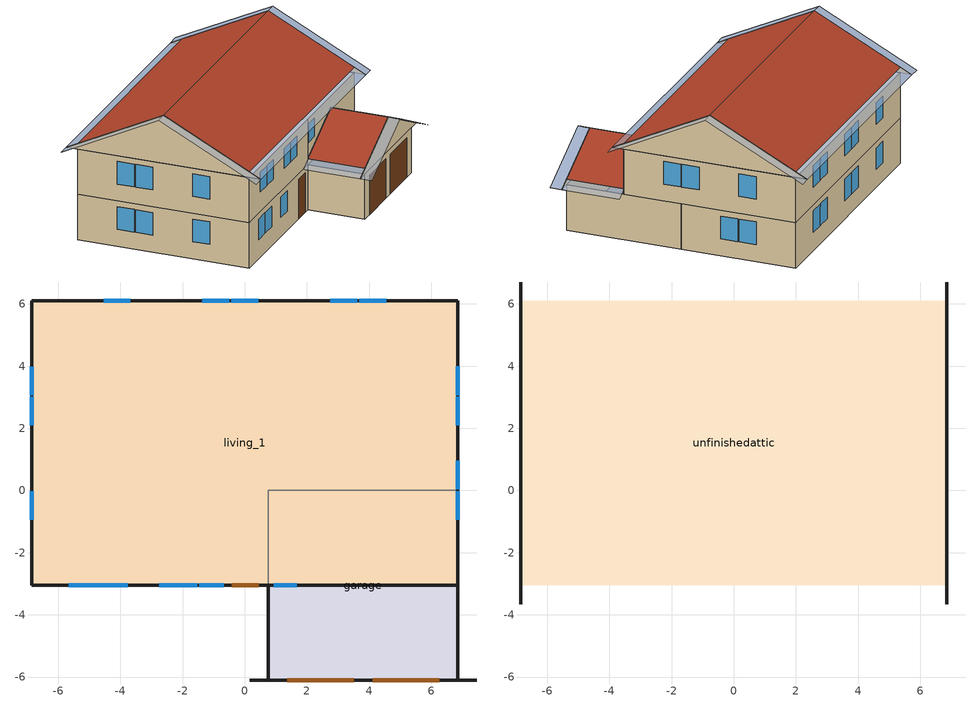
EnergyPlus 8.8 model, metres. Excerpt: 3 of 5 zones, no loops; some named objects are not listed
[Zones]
living_1
 floor foundation (GrndInsFinLivFloor): -6.86,6.1 6.86,6.1 6.86,0 0.76,0 0.76,-3.05 -6.86,-3.05 z0
 floor adiabatic (FinUninsFinFloor): -6.86,6.1 6.86,6.1 6.86,0 0.76,0 0.76,-3.05 -6.86,-3.05 z2.44
 floor to garage (UnfinInsFinFloor): 0.76,0 6.86,0 6.86,-3.05 0.76,-3.05 z2.44
 wall outside (ExtInsFinWall): 6.86,0 6.86,6.1 -6.86,6.1 -6.86,-3.05 0.76,-3.05 z0:2.44; 6.86,-3.05 6.86,6.1 -6.86,6.1 -6.86,-3.05 0.76,-3.05 z2.44:4.88; 6.86,-3.05,2.74 6.86,-3.05,4.88 0.76,-3.05,4.88 0.76,-3.05,2.74 3.81,-3.05,4.27
 wall to garage (UnfinInsFinWall): 0.76,-3.05 0.76,0 6.86,0 z0:2.44; 0.76,-3.05,2.44 6.86,-3.05,2.44 6.86,-3.05,2.74 3.81,-3.05,4.27 0.76,-3.05,2.74
 window (left-Glass): -6.86,3.98 -6.86,3.07 / -6.86,3.01 -6.86,2.09 / -6.86,-0.02 -6.86,-0.93 z0.91:2.13; -6.86,3.98 -6.86,3.07 / -6.86,3.01 -6.86,2.09 / -6.86,-0.02 -6.86,-0.93 z3.35:4.57
 window (front-Glass): -5.66,-3.05 -4.83,-3.05 / -4.77,-3.05 -3.95,-3.05 / -2.74,-3.05 -1.92,-3.05 z1.03:2.13; -5.42,-3.05 -4.62,-3.05 / -4.56,-3.05 -3.77,-3.05 / -2.33,-3.05 -1.53,-3.05 / -1.47,-3.05 -0.68,-3.05 z3.51:4.57; 0.93,-3.05 1.66,-3.05 z3.59:4.57
 window (right-Glass): 6.86,3.08 6.86,3.99 / 6.86,2.1 6.86,3.02 z0.91:2.13; 6.86,0.04 6.86,0.96 / 6.86,-0.93 6.86,-0.02 / 6.86,3.07 6.86,3.98 z3.35:4.57
 window (back-Glass): 3.62,6.1 2.75,6.1 / 4.54,6.1 3.68,6.1 / -0.49,6.1 -1.36,6.1 / 0.43,6.1 -0.43,6.1 / -3.68,6.1 -4.54,6.1 z0.98:2.13; 3.62,6.1 2.75,6.1 / 4.54,6.1 3.68,6.1 / -0.49,6.1 -1.36,6.1 / 0.43,6.1 -0.43,6.1 / -3.68,6.1 -4.54,6.1 z3.42:4.57
 door (livingDoors): -0.41,-3.05 0.46,-3.05 z0:2.13
garage
 floor foundation (GrndUninsUnfinGrgFloor): 0.76,0 6.86,0 6.86,-6.1 0.76,-6.1 z0
 wall outside (ExtUninsUnfinWall): 0.76,-3.05 0.76,-6.1 6.86,-6.1 6.86,0 z0:2.44; 0.15,-6.1,2.44 7.47,-6.1,2.44 3.81,-6.1,4.27
 door (garageDoors): 1.37,-6.1 3.51,-6.1 / 4.11,-6.1 6.25,-6.1 z0:2.13
 roof outside (UnfinUninsExtGrgRoof): 6.86,-6.1,2.74 6.86,-3.05,2.74 3.81,-3.05,4.27 3.81,-6.1,4.27; 0.76,-3.05,2.74 0.76,-6.1,2.74 3.81,-6.1,4.27 3.81,-3.05,4.27
unfinishedattic
 floor to living_1 (FinInsUnfinUAFloor): -6.86,6.1 6.86,6.1 6.86,-3.05 -6.86,-3.05 z4.88
 wall outside (ExtUninsUnfinWall): 6.86,-3.66,4.88 6.86,6.71,4.88 6.86,1.52,7.47; -6.86,6.71,4.88 -6.86,-3.66,4.88 -6.86,1.52,7.47
 roof outside (UnfinInsExtRoof): -6.86,-3.05,5.18 6.86,-3.05,5.18 6.86,1.52,7.47 -6.86,1.52,7.47; 6.86,6.1,5.18 -6.86,6.1,5.18 -6.86,1.52,7.47 6.86,1.52,7.47
shading: 7.47,-6.1,2.44 7.47,-3.05,2.44 6.86,-3.05,2.74 6.86,-6.1,2.74; 0.15,-3.05,2.44 0.15,-6.1,2.44 0.76,-6.1,2.74 0.76,-3.05,2.74; -6.86,-3.66,4.88 6.86,-3.66,4.88 6.86,-3.05,5.18 -6.86,-3.05,5.18; 6.86,6.71,4.88 -6.86,6.71,4.88 -6.86,6.1,5.18 6.86,6.1,5.18; 7.47,-6.71,2.44 7.47,-6.1,2.44 3.81,-6.1,4.27 3.81,-6.71,4.27; 0.15,-6.1,2.44 0.15,-6.71,2.44 3.81,-6.71,4.27 3.81,-6.1,4.27; 7.47,6.71,4.88 6.86,6.71,4.88 6.86,1.52,7.47 7.47,1.52,7.47; 6.86,-3.66,4.88 7.47,-3.66,4.88 7.47,1.52,7.47 6.86,1.52,7.47; -7.47,-3.66,4.88 -6.86,-3.66,4.88 -6.86,1.52,7.47 -7.47,1.52,7.47; -6.86,6.71,4.88 -7.47,6.71,4.88 -7.47,1.52,7.47 -6.86,1.52,7.47
[Building]
Denver Intl Ap CO 2500 sqft: North Axis {deg}=0; Terrain=Suburbs; Loads Convergence Tolerance Value=0.05; Temperature Convergence Tolerance Value {deltaC}=0.05; Solar Distribution (FullExterior = Shading from/on exterior surfaces.  All interior direct solar falls on the floor and is absorbed according to the floor's absorptivity.  The reflected beam solar from the floor is added to the transmitted diffuse radiation, which is distributed uniformly to all interior surfaces.)=FullExterior; Maximum Number of Warmup Days=50
[Site:Location]
Denver Intl Ap CO: Latitude {deg}=39.83; Longitude {deg}=-104.65; Time Zone {hr}=-7; Elevation {m}=1650
[Site:GroundTemperature:BuildingSurface]
6.71466, 4.94366, 4.80183, 5.64226, 9.01611, 12.3742, 15.2856, 17.1298, 17.2865, 15.7865, 12.9494, 9.6943
[Site:GroundTemperature:Deep]
10.8778, 10.8778, 10.8778, 10.8778, 10.8778, 10.8778, 10.8778, 10.8778, 10.8778, 10.8778, 10.8778, 10.8778
[Site:WaterMainsTemperature]
Calculation Method=Correlation; Annual Average Outdoor Air Temperature {C}=10.8778; Maximum Difference In Monthly Average Outdoor Air Temperature {deltaC}=23.1556
[SizingPeriod:WeatherFileDays]
Plant DD: Begin Month=1; Begin Day of Month=1; End Month=1; End Day of Month=1; Day of Week for Start Day=Tuesday; Use Weather File Daylight Saving Period=Yes; Use Weather File Rain and Snow Indicators=No
[Material] Roughness=Rough
Name | Thickness {m} | Conductivity {W/m-K} | Density {kg/m^3} | Specific Heat {J/kg-K} | Thermal Absorptance | Solar Absorptance | Visible Absorptance | Density {kg/m} | Visible Absorptance  (Rough estimate of mean value based on visible spectrum for white paint, from Introduction to Heat Transfer, 3rd Ed. by F.P.Incropera and D.P.DeWitt, Fig. 12.23)
CarpetBareLayer | 0.0254 | 0.0866887 | 40.05 | 1214.23 | 0.9 | 0.6
Cavity | 0.0889 | 0.0298725 | 119.207 | 1160.19
CeilingMass | 0.0127 | 0.160291 | 801 | 837.4 | 0.9 | 0.3 | 0.1
Concrete-4in | 0.1016 | 1.31141 | 2242.8 | 837.4 | 0.9
Concrete-8in | 0.2032 | 1.31141 | 2242.8 | 837.4 | 0.9
DoorMaterial | 0.04445 | 0.0612267 | 512.64 | 1214.23
ExteriorFinish | 0.009525 | 0.089435 | 177.822 | 1046.75 | 0.9 | 0.3 | 0.3
ExtWallMass; PartitionWallMass | 0.0127 | 0.160291 | 801 | 837.4 | 0.9 | 0.5 | 0.1
FloorMass | 0.015875 | 0.115458 | 544.68 | 1214.23 | 0.9 | 0.6
GarageDoorMaterial | 0.0635 | 0.0874667 | 512.64 | 1214.23
GrgRoofStudandAir | 0.0889 | 2.99117 | 57.259 | 1211.05
IntFloorIns | 0.1397 | 0.0489548 | 106.365 | 1151.69
IntWallIns | 0.0889 | 0.0550583 | 162.403 | 1178.92
Plywood-1_2in | 0.0127 | 0.115458 | 512.64 | 1214.23
Plywood-3_4in | 0.01905 | 0.115458 | 512.64 | 1214.23
RoofingMaterial | 0.0094488 | 0.162714 | 1121.4 | 1465.45 | 0.91 | 0.85 | 0.85
SlabExt | 0.103632 | 0.029427 | 32.04 | 1214.23
SlabMass | 0.1016 | 15.7521 | 2242.8 | 837.4 | 0.9 | 0.6
StudandAirFloor | 0.1397 | 0.705246 | 67.4923 | 1211.6
StudandAirWall | 0.0889 | 0.442568 | 82.8422 | 1212.16
StudandCavity | 0.0889 | 0.0606212 | 148.393 | 1174.04
UAAdditionalCeilingIns | 0.334518 | 0.0400775 | 16.02 | 1046.75
UARoofIns | 0.18415 | 8.2534 | 36.7924 | 1209.07
UATrussandIns | 0.0889 | 0.0422819 | 50.7834 | 1165.1
WallRigidIns | 0.0254 | 0.02885 | 32.04 | 1214.23
LivingFurnitureMaterial | 0.1524 | 0.115458 |  | 1214.23 | 0.9 | 0.6 |  | 640.8 | 0.1
GarageFurnitureMaterial | 0.1524 | 0.115458 |  | 1214.23 |  |  |  | 640.8
[Construction]
GrndFootingWall: Concrete-8in
GrndInsFinLivFloor: SlabMass, CarpetBareLayer
GrndUninsUnfinGrgFloor: Concrete-4in
ExtInsFinWall: ExteriorFinish, WallRigidIns, StudandCavity, Cavity, StudandCavity, ExtWallMass
UnfinInsFinWall: IntWallIns, PartitionWallMass
ExtUninsUnfinWall: ExteriorFinish, Plywood-1_2in, StudandAirWall
FinUninsFinWall: PartitionWallMass, StudandAirWall, PartitionWallMass
FinUninsFinFloor: CeilingMass, StudandAirFloor, Plywood-3_4in, FloorMass, CarpetBareLayer
UnfinInsFinFloor: IntFloorIns, Plywood-3_4in, FloorMass, CarpetBareLayer
FinInsUnfinUAFloor: CeilingMass, UATrussandIns, UAAdditionalCeilingIns
UnfinInsExtRoof: RoofingMaterial, Plywood-3_4in, UARoofIns
UnfinUninsExtGrgRoof: RoofingMaterial, Plywood-3_4in, GrgRoofStudandAir
Front-Glass: Front-Win
Back-Glass: Back-Win
Left-Glass: Left-Win
Right-Glass: Right-Win
LivingDoors: DoorMaterial
GarageDoors: GarageDoorMaterial
LivingFurniture: LivingFurnitureMaterial
GarageFurniture: GarageFurnitureMaterial
[WindowMaterial:SimpleGlazingSystem] U-Factor {W/m2-K}=0.962683; Solar Heat Gain Coefficient=0.189505
Front-Win; Back-Win; Left-Win; Right-Win
[WindowProperty:ShadingControl]
WindowShadingControl: Shading Type=InteriorShade; Shading Control Type=OnIfScheduleAllows; Schedule=WindowShadingSchedule; Shading Control is Scheduled=Yes; Glare Control is Active=No; Shading Device Material=CoolingShade
[WindowMaterial:Shade]
CoolingShade: Solar Transmittance=0.999; Solar Reflectance=0.00099; Visible Transmittance=0.999; Visible Reflectance=0.00099; Thermal Hemispherical Emissivity=0.00001; Thermal Transmittance=0.999; Thickness {m}=0.0001; Conductivity {W/m-K}=10000; Shade to Glass Distance {m}=0.001; Top Opening Multiplier=0; Bottom Opening Multiplier=0; Left-Side Opening Multiplier=0; Right-Side Opening Multiplier=0; Airflow Permeability=0
[Foundation:Kiva:Settings]
Soil Conductivity {W/m-K}=1.731; Soil Density {kg/m3}=1842.3; Soil Specific Heat {J/kg-K}=418.7; Ground Solar Absorptivity=0.9; Ground Thermal Absorptivity=0.9; Ground Surface Roughness {m}=0.03; Far-Field Width {m}=40; Deep-Ground Boundary Condition=ZeroFlux; Deep-Ground Depth {m}=40; Minimum Cell Dimension {m}=0.02; Maximum Cell Growth Coefficient=1.5; Simulation Timestep=Hourly
[EnergyManagementSystem:Sensor]
Name | Output:Variable or Output:Meter Index Key | Output:Variable or Output:Meter
Sensor_HeatingSeasonSchedule | HeatingSeasonSchedule | Schedule Value
Sensor_CoolingSeasonSchedule | CoolingSeasonSchedule | Schedule Value
CeilingFan_sch_1 | CeilingFan_1 | Schedule Value
Hout_1 |  | Site Outdoor Air Enthalpy
Pbar_1 |  | Site Outdoor Air Barometric Pressure
Wout_1 |  | Site Outdoor Air Humidity Ratio
Vwind_1 |  | Site Wind Speed
WH_sch_1 | AlwaysOn | Schedule Value
Range_sch_1 | RangeHood_1 | Schedule Value
Bath_sch_1 | BathExhaust_1 | Schedule Value
Clothes_dryer_sch_1 | ClothesDryerExhaust_1 | Schedule Value
NVAvail_1 | NatVent_1 | Schedule Value
NVSP_1 | NatVentTemp_1 | Schedule Value
Q_H_FuelOil_1 | EMS | Heating FuelOil_1
Q_H_Propane_1 | EMS | Heating Propane_1
[EnergyManagementSystem:Actuator]
Name | Actuated Component Unique | Actuated Component Type | Actuated Component Control Type
SupplyFanAvailabilityOverride_1 | SupplyFanAvailability_1 | Schedule:Constant | Schedule Value
CeilingFanScheduleOverride_1 | CeilingFansMaster_1 | Schedule:Constant | Schedule Value
WholeHouseFanPowerOverride_1 | House Exhaust Fan Load_1 | ElectricEquipment | Electric Power Level
RangeHoodFanPowerOverride_1 | Range Hood Fan Load_1 | ElectricEquipment | Electric Power Level
BathExhaustFanPowerOverride_1 | Bath Exhaust Fan Load_1 | ElectricEquipment | Electric Power Level
NatVentFlow_1 | Natural Ventilation_1 | Zone Ventilation | Air Exchange Flow Rate
InfilFlow_1 | Living Infiltration_1 | Zone Infiltration | Air Exchange Flow Rate
CrankcaseHeaterActuator_1 | Crankcase Heater_1 | ElectricEquipment | Electric Power Level
[EnergyManagementSystem:ProgramCallingManager]
FanAvailabilityProgramManager_1: AfterPredictorBeforeHVACManagers; SupplyFanScheduleProgram_1
CeilingFanProgramManager_1: BeginTimestepBeforePredictor; CeilingFanScheduleProgram_1
AirflowCalculator_1: BeginTimestepBeforePredictor; InfiltrationProgram_1; NaturalVentilationProgram_1
DuctLeakageCallingManager_1: EndOfSystemTimestepAfterHVACReporting; DuctLeakageProgram_1
CrankcaseHeaterManager_1: EndOfZoneTimestepBeforeZoneReporting; CrankcaseHeaterProgram_1
DeliveredHeatingCoolingManager_1: EndOfSystemTimestepAfterHVACReporting; DeliveredHeatingCoolingProgram_1
HVACOutputReporting: EndOfSystemTimestepBeforeHVACReporting; HeatingFuelConversionProgram_1; HeatingElectricityProgram_1; WaterHeatingFuelConversionProgram_1; ZeroMeterProgram
[EnergyManagementSystem:Program]
SupplyFanScheduleProgram_1: Set SupplyFanAvailabilityOverride_1 = 1; If (Sensor_HeatingSeasonSchedule == 0) && (SensibleLoadPredicted_1 > 0); Set SupplyFanAvailabilityOverride_1 = 0; ElseIf (Sensor_CoolingSeasonSchedule == 0) && (SensibleLoadPredicted_1 < 0); Set SupplyFanAvailabilityOverride_1 = 0; ElseIf SensibleLoadPredicted_1 == 0; Set SupplyFanAvailabilityOverride_1 = 0; EndIf
CeilingFanScheduleProgram_1: If CeilingFan_sch_1 == 0; Set CeilingFanScheduleOverride_1 = 0; ElseIf Tin_1 <23.8333333333; Set CeilingFanScheduleOverride_1 = 0; Else; Set CeilingFanScheduleOverride_1 = 1; EndIf
InfiltrationProgram_1: Set p_m = 0.14; Set p_s = 0.22; Set s_m = 270; Set s_s = 370; Set z_m = 9.99744; Set z_s = 4.8768; Set f_t = (((s_m/z_m)^p_m)*((z_s/s_s)^p_s)); Set VwindL_1 = (f_t*Vwind_1); Set Tdiff = Tin_1 - Tout_1; Set DeltaT = (@Abs Tdiff); Set c = 0.0124389351854; Set Cs = 0.0903777712242; Set Cw = 0.128435824905; Set n = 0.67; Set sft = (f_t*1.02); Set Qn = (((c*Cs*(DeltaT^n))^2)+(((c*Cw)*((sft*Vwind_1)^(2*n)))^2))^0.5; Set Tdiff = Tin_1 - Tout_1; Set DeltaT = (@Abs Tdiff); Set QWHV_1 = WH_sch_1*0.0259571092; Set Qrange_1 = Range_sch_1*0.047194744; Set Qdryer_1 = Clothes_dryer_sch_1*0.047194744; Set Qbath_1 = Bath_sch_1*0.047194744; Set QhpwhOut = 0; Set QhpwhIn = 0; Set QductsOut = DuctLeakExhaustFanEquivalent_1; Set QductsIn = DuctLeakSupplyFanEquivalent_1; Set Qout = QWHV_1+Qrange_1+Qbath_1+Qdryer_1+QhpwhOut+QductsOut; Set Qin = QhpwhIn+QductsIn; Set Qu = (@Abs (Qout - Qin)); Set Qb = (@Min Qout Qin); Set faneff_wh = 0.94389488; Set WholeHouseFanPowerOverride_1= (QWHV_1*300)/faneff_wh; Set faneff_sp = 0.47194744; Set RangeHoodFanPowerOverride_1 = (Qrange_1*300)/faneff_sp; Set BathExhaustFanPowerOverride_1 = (Qbath_1*300)/faneff_sp; Set Q_acctd_for_elsewhere = QhpwhOut + QhpwhIn + QductsOut + QductsIn; Set InfilFlow_1 = (((Qu^2) + (Qn^2))^0.5) - Q_acctd_for_elsewhere; Set InfilFlow_1 = (@Max InfilFlow_1 0); Set InfilFlow_display_1 = (((Qu^2) + (Qn^2))^0.5) - Qu; Set InfMechVent_1 = Qb + InfilFlow_1
NaturalVentilationProgram_1: Set Tdiff = Tin_1 - Tout_1; Set DeltaT = (@Abs Tdiff); Set Phiout = (@RhFnTdbWPb Tout_1 Wout_1 Pbar_1); Set Hin = (@HFnTdbRhPb Tin_1 Phiin_1 Pbar_1); Set NVArea = 11533.5407455; Set Cs = 0.000179260407789; Set Cw = 0.000282172823794; Set MaxNV = 3.14631626667; Set MaxHR = 0.0115; Set MaxRH = 0.7; Set SGNV = (NVAvail_1*NVArea)*((((Cs*DeltaT)+(Cw*(Vwind_1^2)))^0.5)/1000); If (Wout_1 < MaxHR) && (Phiout < MaxRH) && (Tin_1 > NVSP_1); Set NVadj1 = (Tin_1 - NVSP_1)/(Tin_1 - Tout_1); Set NVadj2 = (@Min NVadj1 1); Set NVadj3 = (@Max NVadj2 0); Set NVadj = SGNV*NVadj3; Set NatVentFlow_1 = (@Min NVadj MaxNV); Else; Set NatVentFlow_1 = 0; EndIf
DuctLeakageProgram_1: Set DuctLeakSupplyFanEquivalent_1 = 0; Set DuctLeakExhaustFanEquivalent_1 = 0
CrankcaseHeaterProgram_1: If Tout_1 > 12.7777777778; Set CrankcaseHeaterActuator_1 = 0; Else; If (CoolingCoilRTF_1 > 0) || (HeatingCoilRTF_1 > 0); Set CrankcaseHeaterActuator_1 = (1.0-UnitaryEquipCyclingRatio_1) * 20.0; Else; Set CrankcaseHeaterActuator_1 = 20.0; EndIf; EndIf
[Zone]
Name | Type | Multiplier | Ceiling Height {m} | Volume {m3} | Floor Area {m2}
living_1 | 1 | 1 | 4.8768 | 566.337 | 232.258
garage | 1 | 1 | 4.2672 | 135.921 | 37.1612
unfinishedattic |  |  | 2.5908 | 143.354 | 125.419
Dummy; RA Duct Zone_1 |  |  | 0 | 0 | 0
[People]
Living People_1: Zone=living_1; Number of People Schedule=Occupancy_1; Number of People Calculation Method=People; Number of People=2.64; Fraction Radiant=0.32; Sensible Heat Fraction=0.573; Activity level Schedule=OccupantActivity_1; Carbon Dioxide Generation Rate=0; Enable ASHRAE 55 Comfort Warnings=No; Mean Radiant Temperature Calculation Type=ZoneAveraged
[Lights] Design Level Calculation Method=LightingLevel; Return Air Fraction=0; Fraction Radiant=0.6; Fraction Visible=0.2; Fraction Replaceable=0
Name | Zone | Schedule | Lighting Level {W}
Living HW & Plugin Lighting_1 | living_1 | InteriorLighting_1 | 508.8
Garage Lighting | garage | GarageLighting | 12.0497
[ElectricEquipment] Zone=living_1
Name | Schedule | Design Level Calculation Method | Design Level {W} | Fraction Latent | Fraction Radiant | Fraction Lost | Fraction Lost (remainder goes to space) | SCHEDULE | Design Level calculation method
Refrigerator_1 | Refrigerator_1 | EquipmentLevel | 65.0889 | 0 | 0 | 0
CeilingFans_1 | CeilingFansMaster_1 | EquipmentLevel | 0 | 0 | 0.558 | 0
Misc Elec Load_1 | Total_Mels_1 | EquipmentLevel | 460.929 | 0.021 | 0.558 | 0.049
Cooking Range_1 | CookingRange_1 | EquipmentLevel | 224.887 | 0.3 | 0.24 | 0.3
Clothes Washer_1 | ClothesWasher_1 | EquipmentLevel | 7523.69 | 0 | 0.48 | 0.2
Clothes Dryer_1 | ClothesDryer_1 | EquipmentLevel | 272.683 | 0.05 | 0.09 | 0.8
Dishwasher_1 | Dishwasher_1 | EquipmentLevel | 10414.2 | 0.15 | 0.36 | 0.25
House Exhaust Fan Load_1 | AlwaysOn | EquipmentLevel | 0 | 0 | 0 |  | 1
Range Hood Fan Load_1; Bath Exhaust Fan Load_1 | AlwaysOn | EquipmentLevel | 0 | 0 | 0 | 1
Crankcase Heater_1 |  |  | 0 | 0 | 0 | 1 |  | AlwaysOn | EquipmentLevel
[GasEquipment]
Misc Gas Load_1: Zone=living_1; Schedule=Total_Mgls_1; Design Level Calculation Method=EquipmentLevel; Design Level {W}=0; Fraction Latent=0; Fraction Radiant=0; Fraction Lost=0; Carbon Dioxide Generation Rate=0
[OtherEquipment] Fuel Type=None; Design Level Calculation Method=EquipmentLevel; Fraction Radiant=0; Fraction Lost=0
Name | Zone | Schedule | Design Level {W} | Fraction Latent
SinkHeatGain_1 | living_1 | Sinks_1 | 2117.93 | 0.312222
ShowerHeatGain_1 | living_1 | Showers_1 | 8183.89 | 0.487197
BathHeatGain_1 | living_1 | Baths_1 | 7211.38 | 0
DHWDistHeatGain_1 | living_1 | DHWDist_1 | 99.0739 | 0
SupplySensibleLeakageToLiving_1; SupplyDuctConductionToLiving_1; SupplyDuctConductionToAHZone_1; ReturnDuctConductionToAHZone_1; SupplySensibleLeakageToAHZone_1 | living_1 | AlwaysOn | 0 | 0
SupplyLatentLeakageToLiving_1; SupplyLatentLeakageToAHZone_1 | living_1 | AlwaysOn | 0 | 1
ReturnDuctConductionToPlenum_1; ReturnSensibleLeakageEquip_1 | RA Duct Zone_1 | AlwaysOn | 0 | 0
ReturnLatentLeakageEquip_1 | RA Duct Zone_1 | AlwaysOn | 0 | 1
[ZoneInfiltration:FlowCoefficient]
Living Infiltration_1: Zone=living_1; Schedule=AlwaysOn; Flow Coefficient {m/s-Pa^n)=1; Stack Coefficient {Pa^n/K^n}=1; Pressure Exponent=1; Wind Coefficient {Pa^n-s^n/m^n}=1; Shelter Factor  (From Walker and Wilson (1998) (eq. 16))=1
[ZoneVentilation:DesignFlowRate]
Natural Ventilation_1: Zone=living_1; Shedule=NatVent_1; Design Flow Rate Calculation Method=Flow/Zone; Design Flow rate {m^3/s}=0.001; Ventilation Type=Natural; Fan Pressure Rise {Pa} (Fan Energy is accounted for in Fan:ZoneExhaust)=0; Fan Total Efficiency=1; Constant Term Coefficient=1; Temperature Term Coefficient=0; Velocity Term Coefficient=0; Velocity Squared Term Coefficient=0
[InternalMass]
Name | Construction | Zone | Surface Area of partition walls not yet defined {m} (Includes both sides of the wall) | Surface Area {m}
LivingPartition_1 | FinUninsFinWall | living_1 | 232.258
LivingSpaceFurniture_1 | LivingFurniture | living_1 |  | 92.903
GarageSpaceFurniture | GarageFurniture | garage |  | 3.71612
[Exterior:Lights]
Exterior Lighting_1: Schedule=ExteriorLighting_1; Design Level {W}=109.201; Control Option=ScheduleNameOnly
[ZoneInfiltration:EffectiveLeakageArea] Schedule=AlwaysOn
Name | Zone | Effective Air Leakage Area {cm} | Stack Coefficient {(L/s)/(cm^4-K)} | Wind Coefficient {(L/s)/(cm^4-(m/s))}
GarageInfiltration | garage | 26.939 | 0.000225868 | 0.000187767
UAtcInfiltration | unfinishedattic | 4176.46 | 0.000180048 | 0.000138569
[Foundation:Kiva] Wall Height Above Grade {m}=0.2032; Wall Depth Below Grade {m}=0.2032; Footing Wall Construction=GrndFootingWall
Name | Exterior Vertical Insulation Material | Exterior Vertical Insulation Depth {m}
Slab Foundation 1 | SlabExt | 1.2192
Garage Slab Foundation 2
[SurfaceProperty:ExposedFoundationPerimeter]
Name | Exposed Perimeter Calculation Method | Total Exposed Perimeter {m} | Exposed Perimeter Fraction
Floor1 | TotalExposedPerimeter | 45.72
Floor2 | ExposedPerimeterFraction |  | 1
[Schedule:Constant]
Name | Schedule Type | Hourly Value
AlwaysOn | FRACTION | 1
CeilingFansMaster_1 | ON/OFF | 1
OccupantActivity_1 | MULTIPLIER | 112.55
[Schedule:Day:Hourly]
ClothesDryerDayMult0_1: FRACTION, 0.100913, 0.0605475, 0.040365, 0.0201825, 0.040365, 0.0605475, 0.16146, 0.32292, 0.48438, 0.686205, 0.787118, 0.817391, 0.746753, 0.676114, 0.575201, 0.615566, 0.555019, 0.544928, 0.514654, 0.514654, 0.524745, 0.544928, 0.444015, 0.24219
ClothesDryerDayMult1_1; NatVentOff-Day_1; OccupancyVacationDay_1; WindowShadingSchedule01d; WindowShadingSchedule02d; WindowShadingSchedule03d; WindowShadingSchedule04d; WindowShadingSchedule11d; WindowShadingSchedule12d: FRACTION, 0, 0, 0, 0, 0, 0, 0, 0, 0, 0, 0, 0, 0, 0, 0, 0, 0, 0, 0, 0, 0, 0, 0, 0
ClothesDryerDayMult2_1: FRACTION, 0.123457, 0.0740741, 0.0493827, 0.0246914, 0.0493827, 0.0740741, 0.197531, 0.395062, 0.592593, 0.839506, 0.962963, 1, 0.91358, 0.82716, 0.703704, 0.753086, 0.679012, 0.666667, 0.62963, 0.62963, 0.641975, 0.666667, 0.54321, 0.296296
CookingRangeWkDay01_1; CookingRangeWkDay02_1; CookingRangeWkDay12_1; CookingRangeWkEnd01_1; CookingRangeWkEnd02_1; CookingRangeWkEnd12_1: FRACTION, 0.0466667, 0.0466667, 0.0266667, 0.0266667, 0.0466667, 0.0733333, 0.166667, 0.28, 0.306667, 0.32, 0.28, 0.333333, 0.38, 0.306667, 0.38, 0.293333, 0.613333, 1, 0.78, 0.4, 0.233333, 0.166667, 0.106667, 0.0733333
CookingRangeWkDay03_1; CookingRangeWkDay05_1; CookingRangeWkEnd03_1; CookingRangeWkEnd05_1: FRACTION, 0.0421574, 0.0421574, 0.0240899, 0.0240899, 0.0421574, 0.0662473, 0.150562, 0.252944, 0.277034, 0.289079, 0.252944, 0.301124, 0.343282, 0.277034, 0.343282, 0.264989, 0.554069, 0.903373, 0.704631, 0.361349, 0.210787, 0.150562, 0.0963598, 0.0662473
CookingRangeWkDay04_1; CookingRangeWkEnd04_1: FRACTION, 0.0419872, 0.0419872, 0.0239927, 0.0239927, 0.0419872, 0.0659799, 0.149954, 0.251923, 0.275916, 0.287912, 0.251923, 0.299909, 0.341896, 0.275916, 0.341896, 0.26392, 0.551832, 0.899727, 0.701787, 0.359891, 0.209936, 0.149954, 0.0959708, 0.0659799
CookingRangeWkDay06_1; CookingRangeWkDay09_1; CookingRangeWkEnd06_1; CookingRangeWkEnd09_1: FRACTION, 0.0378608, 0.0378608, 0.0216348, 0.0216348, 0.0378608, 0.0594956, 0.135217, 0.227165, 0.2488, 0.259617, 0.227165, 0.270435, 0.308295, 0.2488, 0.308295, 0.237982, 0.4976, 0.811304, 0.632817, 0.324521, 0.189304, 0.135217, 0.086539, 0.0594956
CookingRangeWkDay07_1; CookingRangeWkDay08_1; CookingRangeWkEnd07_1; CookingRangeWkEnd08_1: FRACTION, 0.0381161, 0.0381161, 0.0217806, 0.0217806, 0.0381161, 0.0598967, 0.136129, 0.228696, 0.250477, 0.261367, 0.228696, 0.272258, 0.310374, 0.250477, 0.310374, 0.239587, 0.500954, 0.816773, 0.637083, 0.326709, 0.19058, 0.136129, 0.0871225, 0.0598967
CookingRangeWkDay10_1; CookingRangeWkDay11_1; CookingRangeWkEnd10_1; CookingRangeWkEnd11_1: FRACTION, 0.0461562, 0.0461562, 0.026375, 0.026375, 0.0461562, 0.0725311, 0.164844, 0.276937, 0.303312, 0.3165, 0.276937, 0.329687, 0.375843, 0.303312, 0.375843, 0.290125, 0.606624, 0.989061, 0.771468, 0.395624, 0.230781, 0.164844, 0.1055, 0.0725311
DHWDistDay_1: FRACTION, 0.078424, 0.0392749, 0.00981873, 0.00981873, 0.0392749, 0.274547, 0.941213, 1, 0.960725, 0.843152, 0.764728, 0.60788, 0.529456, 0.470544, 0.470544, 0.411757, 0.548968, 0.725453, 0.86279, 0.823515, 0.745091, 0.60788, 0.529456, 0.294058
ExteriorLighting01Alldays_1; GarageLighting01Alldays; InteriorLighting01Alldays_1: FRACTION, 0.123751, 0.0742506, 0.0495004, 0.0495004, 0.0550333, 0.151005, 0.354518, 0.448634, 0.476771, 0.490088, 0.476763, 0.458301, 0.444976, 0.441055, 0.447927, 0.48986, 0.601585, 0.797807, 0.978646, 0.990805, 0.822578, 0.620621, 0.536431, 0.249225
ExteriorLighting02Alldays_1; GarageLighting02Alldays; InteriorLighting02Alldays_1: FRACTION, 0.123751, 0.0742506, 0.0495004, 0.0495004, 0.0547503, 0.149594, 0.351204, 0.44444, 0.470027, 0.480931, 0.467731, 0.449442, 0.436241, 0.432357, 0.435458, 0.457541, 0.526174, 0.674382, 0.867815, 0.979613, 0.912905, 0.727145, 0.638088, 0.249225
ExteriorLighting03Alldays_1; GarageLighting03Alldays; InteriorLighting03Alldays_1: FRACTION, 0.123751, 0.0742506, 0.0495004, 0.0495004, 0.0539769, 0.145737, 0.342151, 0.432984, 0.451822, 0.456356, 0.443495, 0.425678, 0.412817, 0.409033, 0.410444, 0.422423, 0.463778, 0.567207, 0.736351, 0.89541, 0.928337, 0.807462, 0.499769, 0.249225
ExteriorLighting04Alldays_1; GarageLighting04Alldays; InteriorLighting04Alldays_1: FRACTION, 0.123751, 0.0742506, 0.0495004, 0.0495004, 0.0529206, 0.14047, 0.329784, 0.417334, 0.427474, 0.423826, 0.411431, 0.394257, 0.381861, 0.378214, 0.377995, 0.379305, 0.386076, 0.412203, 0.483741, 0.618803, 0.782651, 0.880006, 0.59731, 0.249225
ExteriorLighting05Alldays_1; GarageLighting05Alldays; InteriorLighting05Alldays_1: FRACTION, 0.123751, 0.0742506, 0.0495004, 0.0495004, 0.0518642, 0.135202, 0.317417, 0.401684, 0.403727, 0.392499, 0.380568, 0.364039, 0.352108, 0.348597, 0.348344, 0.349185, 0.353494, 0.37052, 0.419884, 0.522801, 0.670504, 0.799058, 0.582332, 0.249225
ExteriorLighting06Alldays_1; GarageLighting06Alldays; InteriorLighting06Alldays_1: FRACTION, 0.123751, 0.0742506, 0.0495004, 0.0495004, 0.0510908, 0.131346, 0.308364, 0.390227, 0.386724, 0.370329, 0.358738, 0.34268, 0.33109, 0.327679, 0.327431, 0.328169, 0.3317, 0.345176, 0.384002, 0.467137, 0.595227, 0.726082, 0.557461, 0.249225
ExteriorLighting07Alldays_1; GarageLighting07Alldays; InteriorLighting07Alldays_1: FRACTION, 0.123751, 0.0742506, 0.0495004, 0.0495004, 0.0508078, 0.129935, 0.30505, 0.386033, 0.380581, 0.362375, 0.350909, 0.335023, 0.323557, 0.320183, 0.319942, 0.320696, 0.324296, 0.337983, 0.377272, 0.461059, 0.589559, 0.71999, 0.553959, 0.249225
ExteriorLighting08Alldays_1; GarageLighting08Alldays; InteriorLighting08Alldays_1: FRACTION, 0.123751, 0.0742506, 0.0495004, 0.0495004, 0.0510908, 0.131346, 0.308364, 0.390227, 0.386724, 0.370329, 0.358738, 0.34268, 0.33109, 0.327679, 0.327463, 0.328508, 0.333671, 0.353343, 0.408235, 0.517996, 0.667796, 0.788015, 0.571055, 0.249225
ExteriorLighting09Alldays_1; GarageLighting09Alldays; InteriorLighting09Alldays_1: FRACTION, 0.123751, 0.0742506, 0.0495004, 0.0495004, 0.0518642, 0.135202, 0.317417, 0.401684, 0.403727, 0.392499, 0.380568, 0.364039, 0.352108, 0.348597, 0.34858, 0.351275, 0.363405, 0.404274, 0.501103, 0.656115, 0.806081, 0.850995, 0.561051, 0.249225
ExteriorLighting10Alldays_1; GarageLighting10Alldays; InteriorLighting10Alldays_1: FRACTION, 0.123751, 0.0742506, 0.0495004, 0.0495004, 0.0529206, 0.14047, 0.329784, 0.417334, 0.427474, 0.423826, 0.411431, 0.394257, 0.381861, 0.378214, 0.378919, 0.386741, 0.41682, 0.500557, 0.655466, 0.829225, 0.905334, 0.820928, 0.509707, 0.249225
ExteriorLighting11Alldays_1; GarageLighting11Alldays; InteriorLighting11Alldays_1: FRACTION, 0.123751, 0.0742506, 0.0495004, 0.0495004, 0.0539769, 0.145737, 0.342151, 0.432984, 0.451822, 0.456356, 0.443495, 0.425678, 0.412817, 0.409033, 0.421324, 0.481818, 0.61218, 0.804217, 0.945912, 0.918658, 0.747013, 0.56552, 0.493046, 0.249225
ExteriorLighting12Alldays_1; GarageLighting12Alldays; InteriorLighting12Alldays_1: FRACTION, 0.123751, 0.0742506, 0.0495004, 0.0495004, 0.0547503, 0.149594, 0.351204, 0.44444, 0.470027, 0.480931, 0.467731, 0.449442, 0.436241, 0.432357, 0.445561, 0.513103, 0.660674, 0.869445, 1, 0.932675, 0.731582, 0.553643, 0.488328, 0.249225
NatVentOn-Day_1; WindowShadingSchedule05d; WindowShadingSchedule06d; WindowShadingSchedule07d; WindowShadingSchedule08d; WindowShadingSchedule09d; WindowShadingSchedule10d: FRACTION, 1, 1, 1, 1, 1, 1, 1, 1, 1, 1, 1, 1, 1, 1, 1, 1, 1, 1, 1, 1, 1, 1, 1, 1
OccupancyDay_1: FRACTION, 1, 1, 1, 1, 1, 1, 1, 0.8831, 0.40861, 0.24189, 0.24189, 0.24189, 0.24189, 0.24189, 0.24189, 0.24189, 0.29498, 0.5531, 0.89693, 0.89693, 0.89693, 1, 1, 1
RefrigeratorWkDay01_1; RefrigeratorWkDay12_1; RefrigeratorWkEnd01_1; RefrigeratorWkEnd12_1: FRACTION, 0.610949, 0.595675, 0.580401, 0.565128, 0.549854, 0.549854, 0.580401, 0.610949, 0.626223, 0.626223, 0.610949, 0.610949, 0.641496, 0.641496, 0.641496, 0.626223, 0.672044, 0.733139, 0.763686, 0.733139, 0.717865, 0.702591, 0.672044, 0.626223
RefrigeratorWkDay02_1; RefrigeratorWkEnd02_1: FRACTION, 0.609489, 0.594252, 0.579015, 0.563777, 0.54854, 0.54854, 0.579015, 0.609489, 0.624726, 0.624726, 0.609489, 0.609489, 0.639964, 0.639964, 0.639964, 0.624726, 0.670438, 0.731387, 0.761861, 0.731387, 0.71615, 0.700912, 0.670438, 0.624726
RefrigeratorWkDay03_1; RefrigeratorWkDay04_1; RefrigeratorWkDay05_1; RefrigeratorWkEnd03_1; RefrigeratorWkEnd04_1; RefrigeratorWkEnd05_1: FRACTION, 0.791241, 0.77146, 0.751679, 0.731898, 0.712117, 0.712117, 0.751679, 0.791241, 0.811022, 0.811022, 0.791241, 0.791241, 0.830803, 0.830803, 0.830803, 0.811022, 0.870365, 0.949489, 0.989051, 0.949489, 0.929708, 0.909927, 0.870365, 0.811022
RefrigeratorWkDay06_1; RefrigeratorWkDay07_1; RefrigeratorWkDay08_1; RefrigeratorWkDay09_1; RefrigeratorWkEnd06_1; RefrigeratorWkEnd07_1; RefrigeratorWkEnd08_1; RefrigeratorWkEnd09_1: FRACTION, 0.8, 0.78, 0.76, 0.74, 0.72, 0.72, 0.76, 0.8, 0.82, 0.82, 0.8, 0.8, 0.84, 0.84, 0.84, 0.82, 0.88, 0.96, 1, 0.96, 0.94, 0.92, 0.88, 0.82
RefrigeratorWkDay10_1; RefrigeratorWkEnd10_1: FRACTION, 0.679562, 0.662573, 0.645584, 0.628595, 0.611606, 0.611606, 0.645584, 0.679562, 0.696551, 0.696551, 0.679562, 0.679562, 0.71354, 0.71354, 0.71354, 0.696551, 0.747518, 0.815474, 0.849453, 0.815474, 0.798485, 0.781496, 0.747518, 0.696551
RefrigeratorWkDay11_1; RefrigeratorWkEnd11_1: FRACTION, 0.675182, 0.658303, 0.641423, 0.624544, 0.607664, 0.607664, 0.641423, 0.675182, 0.692062, 0.692062, 0.675182, 0.675182, 0.708942, 0.708942, 0.708942, 0.692062, 0.742701, 0.810219, 0.843978, 0.810219, 0.793339, 0.77646, 0.742701, 0.692062
[Schedule:Week:Compact]
ClothesDryerWk01_1; ClothesDryerWk02_1; ClothesDryerWk03_1; ClothesDryerWk04_1; ClothesDryerWk05_1; ClothesDryerWk06_1; ClothesDryerWk07_1; ClothesDryerWk08_1; ClothesDryerWk09_1; ClothesDryerWk10_1; ClothesDryerWk11_1; ClothesDryerWk12_1: For: Weekdays, ClothesDryerDayMult0_1, For: CustomDay1, ClothesDryerDayMult1_1, For: CustomDay2, ClothesDryerDayMult1_1, For: AllOtherDays, ClothesDryerDayMult2_1
CookingRangeWk01_1: For: Weekdays, CookingRangeWkDay01_1, For: CustomDay1, CookingRangeWkDay01_1, For: CustomDay2, CookingRangeWkDay01_1, For: AllOtherDays, CookingRangeWkEnd01_1
CookingRangeWk02_1: For: Weekdays, CookingRangeWkDay02_1, For: CustomDay1, CookingRangeWkDay02_1, For: CustomDay2, CookingRangeWkDay02_1, For: AllOtherDays, CookingRangeWkEnd02_1
CookingRangeWk03_1: For: Weekdays, CookingRangeWkDay03_1, For: CustomDay1, CookingRangeWkDay03_1, For: CustomDay2, CookingRangeWkDay03_1, For: AllOtherDays, CookingRangeWkEnd03_1
CookingRangeWk04_1: For: Weekdays, CookingRangeWkDay04_1, For: CustomDay1, CookingRangeWkDay04_1, For: CustomDay2, CookingRangeWkDay04_1, For: AllOtherDays, CookingRangeWkEnd04_1
CookingRangeWk05_1: For: Weekdays, CookingRangeWkDay05_1, For: CustomDay1, CookingRangeWkDay05_1, For: CustomDay2, CookingRangeWkDay05_1, For: AllOtherDays, CookingRangeWkEnd05_1
CookingRangeWk06_1: For: Weekdays, CookingRangeWkDay06_1, For: CustomDay1, CookingRangeWkDay06_1, For: CustomDay2, CookingRangeWkDay06_1, For: AllOtherDays, CookingRangeWkEnd06_1
CookingRangeWk07_1: For: Weekdays, CookingRangeWkDay07_1, For: CustomDay1, CookingRangeWkDay07_1, For: CustomDay2, CookingRangeWkDay07_1, For: AllOtherDays, CookingRangeWkEnd07_1
CookingRangeWk08_1: For: Weekdays, CookingRangeWkDay08_1, For: CustomDay1, CookingRangeWkDay08_1, For: CustomDay2, CookingRangeWkDay08_1, For: AllOtherDays, CookingRangeWkEnd08_1
CookingRangeWk09_1: For: Weekdays, CookingRangeWkDay09_1, For: CustomDay1, CookingRangeWkDay09_1, For: CustomDay2, CookingRangeWkDay09_1, For: AllOtherDays, CookingRangeWkEnd09_1
CookingRangeWk10_1: For: Weekdays, CookingRangeWkDay10_1, For: CustomDay1, CookingRangeWkDay10_1, For: CustomDay2, CookingRangeWkDay10_1, For: AllOtherDays, CookingRangeWkEnd10_1
CookingRangeWk11_1: For: Weekdays, CookingRangeWkDay11_1, For: CustomDay1, CookingRangeWkDay11_1, For: CustomDay2, CookingRangeWkDay11_1, For: AllOtherDays, CookingRangeWkEnd11_1
CookingRangeWk12_1: For: Weekdays, CookingRangeWkDay12_1, For: CustomDay1, CookingRangeWkDay12_1, For: CustomDay2, CookingRangeWkDay12_1, For: AllOtherDays, CookingRangeWkEnd12_1
DHWDistWk_1: For: Weekdays, DHWDistDay_1, For: CustomDay1, DHWDistDay_1, For: CustomDay2, DHWDistDay_1, For: AllOtherDays, DHWDistDay_1
ExteriorLighting01Week_1: For: Weekdays, ExteriorLighting01Alldays_1, For: CustomDay1, ExteriorLighting01Alldays_1, For: CustomDay2, ExteriorLighting01Alldays_1, For: AllOtherDays, ExteriorLighting01Alldays_1
ExteriorLighting02Week_1: For: Weekdays, ExteriorLighting02Alldays_1, For: CustomDay1, ExteriorLighting02Alldays_1, For: CustomDay2, ExteriorLighting02Alldays_1, For: AllOtherDays, ExteriorLighting02Alldays_1
ExteriorLighting03Week_1: For: Weekdays, ExteriorLighting03Alldays_1, For: CustomDay1, ExteriorLighting03Alldays_1, For: CustomDay2, ExteriorLighting03Alldays_1, For: AllOtherDays, ExteriorLighting03Alldays_1
ExteriorLighting04Week_1: For: Weekdays, ExteriorLighting04Alldays_1, For: CustomDay1, ExteriorLighting04Alldays_1, For: CustomDay2, ExteriorLighting04Alldays_1, For: AllOtherDays, ExteriorLighting04Alldays_1
ExteriorLighting05Week_1: For: Weekdays, ExteriorLighting05Alldays_1, For: CustomDay1, ExteriorLighting05Alldays_1, For: CustomDay2, ExteriorLighting05Alldays_1, For: AllOtherDays, ExteriorLighting05Alldays_1
ExteriorLighting06Week_1: For: Weekdays, ExteriorLighting06Alldays_1, For: CustomDay1, ExteriorLighting06Alldays_1, For: CustomDay2, ExteriorLighting06Alldays_1, For: AllOtherDays, ExteriorLighting06Alldays_1
ExteriorLighting07Week_1: For: Weekdays, ExteriorLighting07Alldays_1, For: CustomDay1, ExteriorLighting07Alldays_1, For: CustomDay2, ExteriorLighting07Alldays_1, For: AllOtherDays, ExteriorLighting07Alldays_1
ExteriorLighting08Week_1: For: Weekdays, ExteriorLighting08Alldays_1, For: CustomDay1, ExteriorLighting08Alldays_1, For: CustomDay2, ExteriorLighting08Alldays_1, For: AllOtherDays, ExteriorLighting08Alldays_1
ExteriorLighting09Week_1: For: Weekdays, ExteriorLighting09Alldays_1, For: CustomDay1, ExteriorLighting09Alldays_1, For: CustomDay2, ExteriorLighting09Alldays_1, For: AllOtherDays, ExteriorLighting09Alldays_1
ExteriorLighting10Week_1: For: Weekdays, ExteriorLighting10Alldays_1, For: CustomDay1, ExteriorLighting10Alldays_1, For: CustomDay2, ExteriorLighting10Alldays_1, For: AllOtherDays, ExteriorLighting10Alldays_1
ExteriorLighting11Week_1: For: Weekdays, ExteriorLighting11Alldays_1, For: CustomDay1, ExteriorLighting11Alldays_1, For: CustomDay2, ExteriorLighting11Alldays_1, For: AllOtherDays, ExteriorLighting11Alldays_1
ExteriorLighting12Week_1: For: Weekdays, ExteriorLighting12Alldays_1, For: CustomDay1, ExteriorLighting12Alldays_1, For: CustomDay2, ExteriorLighting12Alldays_1, For: AllOtherDays, ExteriorLighting12Alldays_1
GarageLighting01Week: For: Weekdays, GarageLighting01Alldays, For: CustomDay1, GarageLighting01Alldays, For: CustomDay2, GarageLighting01Alldays, For: AllOtherDays, GarageLighting01Alldays
GarageLighting02Week: For: Weekdays, GarageLighting02Alldays, For: CustomDay1, GarageLighting02Alldays, For: CustomDay2, GarageLighting02Alldays, For: AllOtherDays, GarageLighting02Alldays
GarageLighting03Week: For: Weekdays, GarageLighting03Alldays, For: CustomDay1, GarageLighting03Alldays, For: CustomDay2, GarageLighting03Alldays, For: AllOtherDays, GarageLighting03Alldays
GarageLighting04Week: For: Weekdays, GarageLighting04Alldays, For: CustomDay1, GarageLighting04Alldays, For: CustomDay2, GarageLighting04Alldays, For: AllOtherDays, GarageLighting04Alldays
GarageLighting05Week: For: Weekdays, GarageLighting05Alldays, For: CustomDay1, GarageLighting05Alldays, For: CustomDay2, GarageLighting05Alldays, For: AllOtherDays, GarageLighting05Alldays
GarageLighting06Week: For: Weekdays, GarageLighting06Alldays, For: CustomDay1, GarageLighting06Alldays, For: CustomDay2, GarageLighting06Alldays, For: AllOtherDays, GarageLighting06Alldays
GarageLighting07Week: For: Weekdays, GarageLighting07Alldays, For: CustomDay1, GarageLighting07Alldays, For: CustomDay2, GarageLighting07Alldays, For: AllOtherDays, GarageLighting07Alldays
GarageLighting08Week: For: Weekdays, GarageLighting08Alldays, For: CustomDay1, GarageLighting08Alldays, For: CustomDay2, GarageLighting08Alldays, For: AllOtherDays, GarageLighting08Alldays
GarageLighting09Week: For: Weekdays, GarageLighting09Alldays, For: CustomDay1, GarageLighting09Alldays, For: CustomDay2, GarageLighting09Alldays, For: AllOtherDays, GarageLighting09Alldays
GarageLighting10Week: For: Weekdays, GarageLighting10Alldays, For: CustomDay1, GarageLighting10Alldays, For: CustomDay2, GarageLighting10Alldays, For: AllOtherDays, GarageLighting10Alldays
GarageLighting11Week: For: Weekdays, GarageLighting11Alldays, For: CustomDay1, GarageLighting11Alldays, For: CustomDay2, GarageLighting11Alldays, For: AllOtherDays, GarageLighting11Alldays
GarageLighting12Week: For: Weekdays, GarageLighting12Alldays, For: CustomDay1, GarageLighting12Alldays, For: CustomDay2, GarageLighting12Alldays, For: AllOtherDays, GarageLighting12Alldays
InteriorLighting01Week_1: For: Weekdays, InteriorLighting01Alldays_1, For: CustomDay1, InteriorLighting01Alldays_1, For: CustomDay2, InteriorLighting01Alldays_1, For: AllOtherDays, InteriorLighting01Alldays_1
InteriorLighting02Week_1: For: Weekdays, InteriorLighting02Alldays_1, For: CustomDay1, InteriorLighting02Alldays_1, For: CustomDay2, InteriorLighting02Alldays_1, For: AllOtherDays, InteriorLighting02Alldays_1
InteriorLighting03Week_1: For: Weekdays, InteriorLighting03Alldays_1, For: CustomDay1, InteriorLighting03Alldays_1, For: CustomDay2, InteriorLighting03Alldays_1, For: AllOtherDays, InteriorLighting03Alldays_1
InteriorLighting04Week_1: For: Weekdays, InteriorLighting04Alldays_1, For: CustomDay1, InteriorLighting04Alldays_1, For: CustomDay2, InteriorLighting04Alldays_1, For: AllOtherDays, InteriorLighting04Alldays_1
InteriorLighting05Week_1: For: Weekdays, InteriorLighting05Alldays_1, For: CustomDay1, InteriorLighting05Alldays_1, For: CustomDay2, InteriorLighting05Alldays_1, For: AllOtherDays, InteriorLighting05Alldays_1
InteriorLighting06Week_1: For: Weekdays, InteriorLighting06Alldays_1, For: CustomDay1, InteriorLighting06Alldays_1, For: CustomDay2, InteriorLighting06Alldays_1, For: AllOtherDays, InteriorLighting06Alldays_1
InteriorLighting07Week_1: For: Weekdays, InteriorLighting07Alldays_1, For: CustomDay1, InteriorLighting07Alldays_1, For: CustomDay2, InteriorLighting07Alldays_1, For: AllOtherDays, InteriorLighting07Alldays_1
InteriorLighting08Week_1: For: Weekdays, InteriorLighting08Alldays_1, For: CustomDay1, InteriorLighting08Alldays_1, For: CustomDay2, InteriorLighting08Alldays_1, For: AllOtherDays, InteriorLighting08Alldays_1
InteriorLighting09Week_1: For: Weekdays, InteriorLighting09Alldays_1, For: CustomDay1, InteriorLighting09Alldays_1, For: CustomDay2, InteriorLighting09Alldays_1, For: AllOtherDays, InteriorLighting09Alldays_1
InteriorLighting10Week_1: For: Weekdays, InteriorLighting10Alldays_1, For: CustomDay1, InteriorLighting10Alldays_1, For: CustomDay2, InteriorLighting10Alldays_1, For: AllOtherDays, InteriorLighting10Alldays_1
InteriorLighting11Week_1: For: Weekdays, InteriorLighting11Alldays_1, For: CustomDay1, InteriorLighting11Alldays_1, For: CustomDay2, InteriorLighting11Alldays_1, For: AllOtherDays, InteriorLighting11Alldays_1
InteriorLighting12Week_1: For: Weekdays, InteriorLighting12Alldays_1, For: CustomDay1, InteriorLighting12Alldays_1, For: CustomDay2, InteriorLighting12Alldays_1, For: AllOtherDays, InteriorLighting12Alldays_1
NatVent-Week_1: For: Monday, NatVentOn-Day_1, For: Wednesday, NatVentOn-Day_1, For: Friday, NatVentOn-Day_1, For: AllOtherDays, NatVentOff-Day_1
OccupancyWeek_1: For: Weekdays, OccupancyDay_1, For: CustomDay1, OccupancyVacationDay_1, For: CustomDay2, OccupancyVacationDay_1, For: AllOtherDays, OccupancyDay_1
RefrigeratorWk01_1: For: Weekdays, RefrigeratorWkDay01_1, For: CustomDay1, RefrigeratorWkDay01_1, For: CustomDay2, RefrigeratorWkDay01_1, For: AllOtherDays, RefrigeratorWkEnd01_1
RefrigeratorWk02_1: For: Weekdays, RefrigeratorWkDay02_1, For: CustomDay1, RefrigeratorWkDay02_1, For: CustomDay2, RefrigeratorWkDay02_1, For: AllOtherDays, RefrigeratorWkEnd02_1
RefrigeratorWk03_1: For: Weekdays, RefrigeratorWkDay03_1, For: CustomDay1, RefrigeratorWkDay03_1, For: CustomDay2, RefrigeratorWkDay03_1, For: AllOtherDays, RefrigeratorWkEnd03_1
RefrigeratorWk04_1: For: Weekdays, RefrigeratorWkDay04_1, For: CustomDay1, RefrigeratorWkDay04_1, For: CustomDay2, RefrigeratorWkDay04_1, For: AllOtherDays, RefrigeratorWkEnd04_1
RefrigeratorWk05_1: For: Weekdays, RefrigeratorWkDay05_1, For: CustomDay1, RefrigeratorWkDay05_1, For: CustomDay2, RefrigeratorWkDay05_1, For: AllOtherDays, RefrigeratorWkEnd05_1
RefrigeratorWk06_1: For: Weekdays, RefrigeratorWkDay06_1, For: CustomDay1, RefrigeratorWkDay06_1, For: CustomDay2, RefrigeratorWkDay06_1, For: AllOtherDays, RefrigeratorWkEnd06_1
RefrigeratorWk07_1: For: Weekdays, RefrigeratorWkDay07_1, For: CustomDay1, RefrigeratorWkDay07_1, For: CustomDay2, RefrigeratorWkDay07_1, For: AllOtherDays, RefrigeratorWkEnd07_1
RefrigeratorWk08_1: For: Weekdays, RefrigeratorWkDay08_1, For: CustomDay1, RefrigeratorWkDay08_1, For: CustomDay2, RefrigeratorWkDay08_1, For: AllOtherDays, RefrigeratorWkEnd08_1
RefrigeratorWk09_1: For: Weekdays, RefrigeratorWkDay09_1, For: CustomDay1, RefrigeratorWkDay09_1, For: CustomDay2, RefrigeratorWkDay09_1, For: AllOtherDays, RefrigeratorWkEnd09_1
RefrigeratorWk10_1: For: Weekdays, RefrigeratorWkDay10_1, For: CustomDay1, RefrigeratorWkDay10_1, For: CustomDay2, RefrigeratorWkDay10_1, For: AllOtherDays, RefrigeratorWkEnd10_1
RefrigeratorWk11_1: For: Weekdays, RefrigeratorWkDay11_1, For: CustomDay1, RefrigeratorWkDay11_1, For: CustomDay2, RefrigeratorWkDay11_1, For: AllOtherDays, RefrigeratorWkEnd11_1
RefrigeratorWk12_1: For: Weekdays, RefrigeratorWkDay12_1, For: CustomDay1, RefrigeratorWkDay12_1, For: CustomDay2, RefrigeratorWkDay12_1, For: AllOtherDays, RefrigeratorWkEnd12_1
WindowShadingSchedule01: For: Weekdays, WindowShadingSchedule01d, For: CustomDay1, WindowShadingSchedule01d, For: CustomDay2, WindowShadingSchedule01d, For: AllOtherDays, WindowShadingSchedule01d
WindowShadingSchedule02: For: Weekdays, WindowShadingSchedule02d, For: CustomDay1, WindowShadingSchedule02d, For: CustomDay2, WindowShadingSchedule02d, For: AllOtherDays, WindowShadingSchedule02d
WindowShadingSchedule03: For: Weekdays, WindowShadingSchedule03d, For: CustomDay1, WindowShadingSchedule03d, For: CustomDay2, WindowShadingSchedule03d, For: AllOtherDays, WindowShadingSchedule03d
WindowShadingSchedule04: For: Weekdays, WindowShadingSchedule04d, For: CustomDay1, WindowShadingSchedule04d, For: CustomDay2, WindowShadingSchedule04d, For: AllOtherDays, WindowShadingSchedule04d
WindowShadingSchedule05: For: Weekdays, WindowShadingSchedule05d, For: CustomDay1, WindowShadingSchedule05d, For: CustomDay2, WindowShadingSchedule05d, For: AllOtherDays, WindowShadingSchedule05d
WindowShadingSchedule06: For: Weekdays, WindowShadingSchedule06d, For: CustomDay1, WindowShadingSchedule06d, For: CustomDay2, WindowShadingSchedule06d, For: AllOtherDays, WindowShadingSchedule06d
WindowShadingSchedule07: For: Weekdays, WindowShadingSchedule07d, For: CustomDay1, WindowShadingSchedule07d, For: CustomDay2, WindowShadingSchedule07d, For: AllOtherDays, WindowShadingSchedule07d
WindowShadingSchedule08: For: Weekdays, WindowShadingSchedule08d, For: CustomDay1, WindowShadingSchedule08d, For: CustomDay2, WindowShadingSchedule08d, For: AllOtherDays, WindowShadingSchedule08d
WindowShadingSchedule09: For: Weekdays, WindowShadingSchedule09d, For: CustomDay1, WindowShadingSchedule09d, For: CustomDay2, WindowShadingSchedule09d, For: AllOtherDays, WindowShadingSchedule09d
WindowShadingSchedule10: For: Weekdays, WindowShadingSchedule10d, For: CustomDay1, WindowShadingSchedule10d, For: CustomDay2, WindowShadingSchedule10d, For: AllOtherDays, WindowShadingSchedule10d
WindowShadingSchedule11: For: Weekdays, WindowShadingSchedule11d, For: CustomDay1, WindowShadingSchedule11d, For: CustomDay2, WindowShadingSchedule11d, For: AllOtherDays, WindowShadingSchedule11d
WindowShadingSchedule12: For: Weekdays, WindowShadingSchedule12d, For: CustomDay1, WindowShadingSchedule12d, For: CustomDay2, WindowShadingSchedule12d, For: AllOtherDays, WindowShadingSchedule12d
[Schedule:Year]
ClothesDryer_1: FRACTION, ClothesDryerWk01_1, 1, 1, 1, 31, ClothesDryerWk02_1, 2, 1, 2, 28, ClothesDryerWk03_1, 3, 1, 3, 31, ClothesDryerWk04_1, 4, 1, 4, 30, ClothesDryerWk05_1, 5, 1, 5, 31, ClothesDryerWk06_1, 6, 1, 6, 30, ClothesDryerWk07_1, 7, 1, 7, 31, ClothesDryerWk08_1, 8, 1, 8, 31, ClothesDryerWk09_1, 9, 1, 9, 30, ClothesDryerWk10_1, 10, 1, 10, 31, ClothesDryerWk11_1, 11, 1, 11, 30, ClothesDryerWk12_1, 12, 1, 12, 31
CookingRange_1: FRACTION, CookingRangeWk01_1, 1, 1, 1, 31, CookingRangeWk02_1, 2, 1, 2, 28, CookingRangeWk03_1, 3, 1, 3, 31, CookingRangeWk04_1, 4, 1, 4, 30, CookingRangeWk05_1, 5, 1, 5, 31, CookingRangeWk06_1, 6, 1, 6, 30, CookingRangeWk07_1, 7, 1, 7, 31, CookingRangeWk08_1, 8, 1, 8, 31, CookingRangeWk09_1, 9, 1, 9, 30, CookingRangeWk10_1, 10, 1, 10, 31, CookingRangeWk11_1, 11, 1, 11, 30, CookingRangeWk12_1, 12, 1, 12, 31
DHWDist_1: FRACTION, DHWDistWk_1, 1, 1, 12, 31
ExteriorLighting_1: FRACTION, ExteriorLighting01Week_1, 1, 1, 1, 31, ExteriorLighting02Week_1, 2, 1, 2, 28, ExteriorLighting03Week_1, 3, 1, 3, 31, ExteriorLighting04Week_1, 4, 1, 4, 30, ExteriorLighting05Week_1, 5, 1, 5, 31, ExteriorLighting06Week_1, 6, 1, 6, 30, ExteriorLighting07Week_1, 7, 1, 7, 31, ExteriorLighting08Week_1, 8, 1, 8, 31, ExteriorLighting09Week_1, 9, 1, 9, 30, ExteriorLighting10Week_1, 10, 1, 10, 31, ExteriorLighting11Week_1, 11, 1, 11, 30, ExteriorLighting12Week_1, 12, 1, 12, 31
GarageLighting: FRACTION, GarageLighting01Week, 1, 1, 1, 31, GarageLighting02Week, 2, 1, 2, 28, GarageLighting03Week, 3, 1, 3, 31, GarageLighting04Week, 4, 1, 4, 30, GarageLighting05Week, 5, 1, 5, 31, GarageLighting06Week, 6, 1, 6, 30, GarageLighting07Week, 7, 1, 7, 31, GarageLighting08Week, 8, 1, 8, 31, GarageLighting09Week, 9, 1, 9, 30, GarageLighting10Week, 10, 1, 10, 31, GarageLighting11Week, 11, 1, 11, 30, GarageLighting12Week, 12, 1, 12, 31
InteriorLighting_1: FRACTION, InteriorLighting01Week_1, 1, 1, 1, 31, InteriorLighting02Week_1, 2, 1, 2, 28, InteriorLighting03Week_1, 3, 1, 3, 31, InteriorLighting04Week_1, 4, 1, 4, 30, InteriorLighting05Week_1, 5, 1, 5, 31, InteriorLighting06Week_1, 6, 1, 6, 30, InteriorLighting07Week_1, 7, 1, 7, 31, InteriorLighting08Week_1, 8, 1, 8, 31, InteriorLighting09Week_1, 9, 1, 9, 30, InteriorLighting10Week_1, 10, 1, 10, 31, InteriorLighting11Week_1, 11, 1, 11, 30, InteriorLighting12Week_1, 12, 1, 12, 31
NatVent_1: FRACTION, NatVent-Week_1, 1, 1, 1, 31, NatVent-Week_1, 2, 1, 2, 28, NatVent-Week_1, 3, 1, 3, 31, NatVent-Week_1, 4, 1, 4, 30, NatVent-Week_1, 5, 1, 5, 31, NatVent-Week_1, 6, 1, 6, 30, NatVent-Week_1, 7, 1, 7, 31, NatVent-Week_1, 8, 1, 8, 31, NatVent-Week_1, 9, 1, 9, 30, NatVent-Week_1, 10, 1, 10, 31, NatVent-Week_1, 11, 1, 11, 30, NatVent-Week_1, 12, 1, 12, 31
Occupancy_1: FRACTION, OccupancyWeek_1, 1, 1, 12, 31
Refrigerator_1: FRACTION, RefrigeratorWk01_1, 1, 1, 1, 31, RefrigeratorWk02_1, 2, 1, 2, 28, RefrigeratorWk03_1, 3, 1, 3, 31, RefrigeratorWk04_1, 4, 1, 4, 30, RefrigeratorWk05_1, 5, 1, 5, 31, RefrigeratorWk06_1, 6, 1, 6, 30, RefrigeratorWk07_1, 7, 1, 7, 31, RefrigeratorWk08_1, 8, 1, 8, 31, RefrigeratorWk09_1, 9, 1, 9, 30, RefrigeratorWk10_1, 10, 1, 10, 31, RefrigeratorWk11_1, 11, 1, 11, 30, RefrigeratorWk12_1, 12, 1, 12, 31
WindowShadingSchedule: FRACTION, WindowShadingSchedule01, 1, 1, 1, 31, WindowShadingSchedule02, 2, 1, 2, 28, WindowShadingSchedule03, 3, 1, 3, 31, WindowShadingSchedule04, 4, 1, 4, 30, WindowShadingSchedule05, 5, 1, 5, 31, WindowShadingSchedule06, 6, 1, 6, 30, WindowShadingSchedule07, 7, 1, 7, 31, WindowShadingSchedule08, 8, 1, 8, 31, WindowShadingSchedule09, 9, 1, 9, 30, WindowShadingSchedule10, 10, 1, 10, 31, WindowShadingSchedule11, 11, 1, 11, 30, WindowShadingSchedule12, 12, 1, 12, 31
[Schedule:File] Rows to skip at top=1; Number of hours of data=8760
Name | Name of File | Column Number | Column separator | Interpolate to Timestep | Minutes per Item | Schedule Type | File | Column | Field separator
Baths_1 | C:\Users\nathan.oliver\Documents\BEopt_2.8.0\TEMP1\DHW_3bed_unit0_10min.csv | 5 | Comma | No | 10
ClothesWasher_1 | C:\Users\nathan.oliver\Documents\BEopt_2.8.0\TEMP1\DHW_3bed_unit0_10min.csv | 3 | Comma | No | 10
Dishwasher_1 | C:\Users\nathan.oliver\Documents\BEopt_2.8.0\TEMP1\DHW_3bed_unit0_10min.csv | 4 | Comma | No | 10
Showers_1 | C:\Users\nathan.oliver\Documents\BEopt_2.8.0\TEMP1\DHW_3bed_unit0_10min.csv | 1 | Comma | No | 10
Sinks_1 | C:\Users\nathan.oliver\Documents\BEopt_2.8.0\TEMP1\DHW_3bed_unit0_10min.csv | 2 | Comma | No | 10
Total_Mels_1 |  |  |  |  |  | MULTIPLIER | C:\Users\nathan.oliver\Documents\BEopt_2.8.0\TEMP1\1_sched.csv | 1 | Comma
Total_Mgls_1 |  |  |  |  |  | MULTIPLIER | C:\Users\nathan.oliver\Documents\BEopt_2.8.0\TEMP1\1_sched.csv | 2 | Comma
